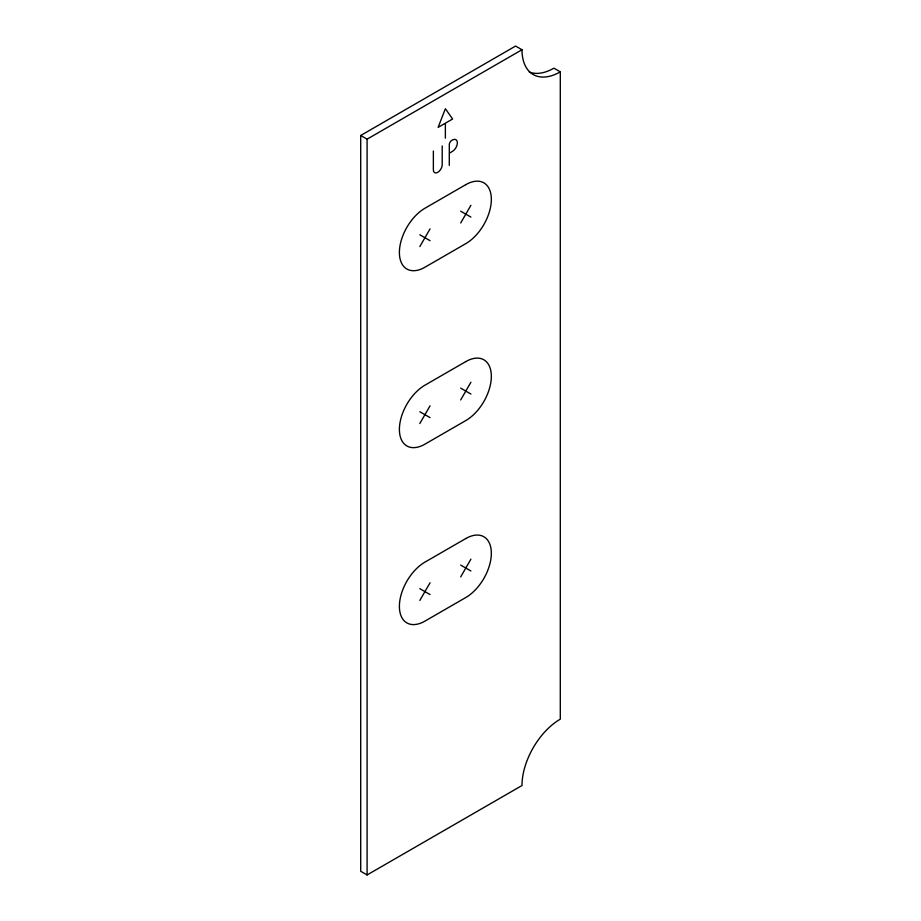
<?xml version="1.0" encoding="UTF-8"?>
<svg xmlns="http://www.w3.org/2000/svg" width="921" height="921" viewBox="0 0 921 921"><rect width="100%" height="100%" fill="white"/><g stroke="black" fill="none" stroke-linecap="round" stroke-linejoin="round"><path stroke-width="1.38" d="M419.826 246.586L430.049 228.892M460.696 222.997L470.907 205.302M419.826 423.522L430.049 405.827M460.696 399.933L470.907 382.238M419.826 600.469L430.049 582.774M460.696 576.88L470.907 559.185M360.71 135.479L515.599 46.05L521.988 49.734A54.178 31.279 -60 0 0 560.29 71.85L560.29 719.163A54.178 31.279 -60 0 0 521.988 785.521L367.088 874.95L360.71 871.266L360.71 135.479L367.088 139.163L521.988 49.734M444.855 123.483L438.131 127.363L445.373 108.713L452.602 119.005L445.373 123.184L445.373 138.208M449.805 152.909L452.441 151.389A6.965 4.018 -60 0 0 457.369 142.859A6.965 4.018 -60 0 0 452.441 140.015L451.693 140.453A3.385 1.957 -60 0 0 449.298 144.597L449.298 165.423M560.29 71.85L553.912 68.166A54.178 31.279 -60 0 1 529.253 72.022M460.696 211.197L470.907 217.091M419.826 234.786L430.049 240.68M460.696 388.132L470.907 394.038M419.826 411.733L430.049 417.627M460.696 565.08L470.907 570.974M419.826 588.669L430.049 594.575M442.207 145.932L442.207 164.675A6.251 3.603 -60 0 1 437.786 172.331A6.251 3.603 -60 0 1 433.365 169.775L433.365 151.032M367.088 139.163L367.088 874.95M465.796 184.649L424.938 208.25A36.115 20.849 -60 0 0 399.392 252.481A36.115 20.849 -60 0 0 424.938 267.228L465.796 243.639A36.115 20.849 -60 0 0 491.342 199.397A36.115 20.849 -60 0 0 465.796 184.649M465.796 361.596L424.938 385.185A36.115 20.849 -60 0 0 399.392 429.428A36.115 20.849 -60 0 0 424.938 444.164L465.796 420.575A36.115 20.849 -60 0 0 491.342 376.344A36.115 20.849 -60 0 0 465.796 361.596M465.796 538.543L424.938 562.132A36.115 20.849 -60 0 0 399.392 606.363A36.115 20.849 -60 0 0 424.938 621.111L465.796 597.522A36.115 20.849 -60 0 0 491.342 553.279A36.115 20.849 -60 0 0 465.796 538.543"/></g></svg>
